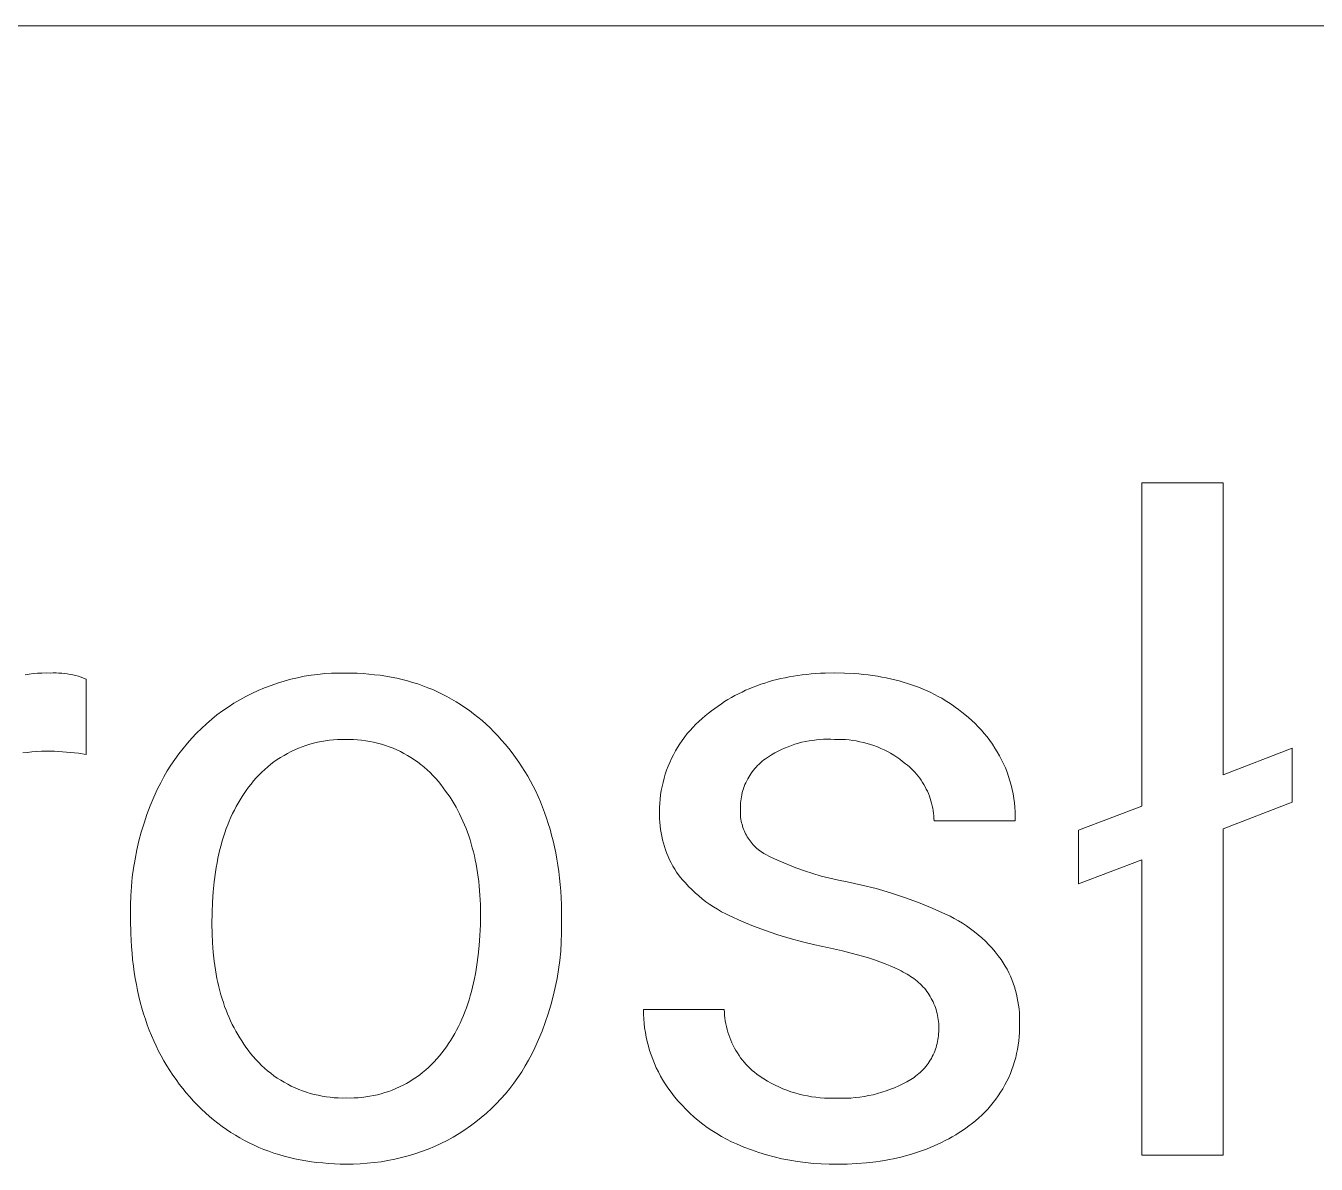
# Model space of a CAD drawing. Header units: millimetres. Extents: x -2163 to 4354, y -841 to 3711.
# Drawn here: x 2715.5 to 2840.5, y -223 to -112.8 of the extents above; entities that cross this region are included whole.
import ezdxf

# ---------------------------------------------------------------- set-up
doc = ezdxf.new("R2010")
doc.units = ezdxf.units.MM
doc.header["$MEASUREMENT"] = 0
doc.layers.add('Domyślny', color=7, linetype='Continuous', true_color=0x000000)

msp = doc.modelspace()

# ---------------------------------------------------------------- linework, layer by layer
at = {"layer": 'Domyślny', "color": 18, "lineweight": 15, "true_color": 0x000000}
for p, q in [((4347.69, -112.81), (1891.21, -112.81)), ((2823.59, -188.37), (2823.59, -157.07)), ((2823.59, -157.07), (2831.47, -157.07)), ((2831.47, -157.07), (2831.47, -185.35)), ((2715.43, -175.66), (2715.83, -175.59)), ((2715.83, -175.59), (2716.24, -175.54)), ((2716.24, -175.54), (2716.65, -175.51)), ((2716.65, -175.51), (2717.06, -175.48)), ((2717.06, -175.48), (2717.48, -175.47)), ((2717.48, -175.47), (2717.89, -175.48)), ((2717.89, -175.48), (2718.16, -175.47)), ((2718.16, -175.47), (2718.43, -175.47)), ((2718.43, -175.47), (2718.71, -175.48)), ((2718.71, -175.48), (2718.98, -175.5)), ((2718.98, -175.5), (2719.25, -175.52)), ((2719.25, -175.52), (2719.52, -175.56)), ((2719.52, -175.56), (2719.79, -175.61)), ((2719.79, -175.61), (2720.06, -175.66)), ((2720.06, -175.66), (2720.32, -175.72)), ((2720.32, -175.72), (2720.59, -175.8)), ((2720.59, -175.8), (2720.85, -175.88)), ((2720.85, -175.88), (2721.1, -175.97)), ((2721.1, -175.97), (2721.36, -176.07)), ((2721.36, -176.07), (2721.36, -183.36)), ((2740.52, -176.26), (2741.17, -176.09)), ((2741.17, -176.09), (2741.82, -175.94)), ((2741.82, -175.94), (2742.47, -175.8)), ((2742.47, -175.8), (2743.13, -175.69)), ((2743.13, -175.69), (2743.79, -175.61)), ((2743.79, -175.61), (2744.46, -175.54)), ((2744.46, -175.54), (2745.12, -175.5)), ((2745.12, -175.5), (2745.79, -175.48)), ((2745.79, -175.48), (2746.46, -175.48)), ((2746.46, -175.48), (2747.04, -175.48)), ((2747.04, -175.48), (2747.61, -175.5)), ((2747.61, -175.5), (2748.18, -175.53)), ((2748.18, -175.53), (2748.74, -175.58)), ((2748.74, -175.58), (2749.29, -175.64)), ((2749.29, -175.64), (2749.83, -175.7)), ((2749.83, -175.7), (2750.37, -175.79)), ((2750.37, -175.79), (2750.9, -175.88)), ((2750.9, -175.88), (2751.43, -175.99)), ((2751.43, -175.99), (2751.95, -176.11)), ((2751.95, -176.11), (2752.46, -176.24)), ((2787.45, -176.33), (2787.84, -176.22)), ((2787.84, -176.22), (2788.23, -176.12)), ((2788.23, -176.12), (2788.63, -176.02)), ((2788.63, -176.02), (2789.04, -175.93)), ((2789.04, -175.93), (2789.45, -175.85)), ((2789.45, -175.85), (2789.86, -175.78)), ((2789.86, -175.78), (2790.28, -175.72)), ((2790.28, -175.72), (2790.71, -175.66)), ((2790.71, -175.66), (2791.14, -175.61)), ((2791.14, -175.61), (2791.58, -175.57)), ((2791.58, -175.57), (2792.02, -175.53)), ((2792.02, -175.53), (2792.46, -175.51)), ((2792.46, -175.51), (2792.91, -175.49)), ((2792.91, -175.49), (2793.83, -175.47)), ((2793.83, -175.47), (2794.79, -175.49)), ((2794.79, -175.49), (2795.73, -175.53)), ((2795.73, -175.53), (2796.19, -175.57)), ((2796.19, -175.57), (2796.65, -175.61)), ((2796.65, -175.61), (2797.1, -175.66)), ((2797.1, -175.66), (2797.54, -175.72)), ((2797.54, -175.72), (2797.98, -175.79)), ((2797.98, -175.79), (2798.41, -175.87)), ((2798.41, -175.87), (2798.84, -175.95)), ((2798.84, -175.95), (2799.26, -176.04)), ((2799.26, -176.04), (2799.67, -176.14)), ((2799.67, -176.14), (2800.08, -176.24)), ((2736.81, -177.75), (2737.41, -177.45)), ((2737.41, -177.45), (2738.02, -177.17)), ((2738.02, -177.17), (2738.63, -176.91)), ((2738.63, -176.91), (2739.26, -176.68)), ((2739.26, -176.68), (2739.89, -176.46)), ((2739.89, -176.46), (2740.52, -176.26)), ((2752.46, -176.24), (2752.96, -176.39)), ((2752.96, -176.39), (2753.46, -176.54)), ((2753.46, -176.54), (2753.95, -176.71)), ((2753.95, -176.71), (2754.43, -176.9)), ((2754.43, -176.9), (2754.91, -177.09)), ((2754.91, -177.09), (2755.38, -177.3)), ((2755.38, -177.3), (2755.84, -177.52)), ((2784.52, -177.49), (2784.87, -177.32)), ((2784.87, -177.32), (2785.22, -177.15)), ((2785.22, -177.15), (2785.58, -177)), ((2785.58, -177), (2785.94, -176.85)), ((2785.94, -176.85), (2786.31, -176.71)), ((2786.31, -176.71), (2786.69, -176.57)), ((2786.69, -176.57), (2787.07, -176.45)), ((2787.07, -176.45), (2787.45, -176.33)), ((2800.08, -176.24), (2800.49, -176.36)), ((2800.49, -176.36), (2800.89, -176.48)), ((2800.89, -176.48), (2801.28, -176.61)), ((2801.28, -176.61), (2801.66, -176.75)), ((2801.66, -176.75), (2802.05, -176.89)), ((2802.05, -176.89), (2802.42, -177.05)), ((2802.42, -177.05), (2802.79, -177.21)), ((2802.79, -177.21), (2803.15, -177.38)), ((2803.15, -177.38), (2803.51, -177.56)), ((2735.1, -178.77), (2735.65, -178.41)), ((2735.65, -178.41), (2736.23, -178.07)), ((2736.23, -178.07), (2736.81, -177.75)), ((2755.84, -177.52), (2756.29, -177.76)), ((2756.29, -177.76), (2756.74, -178.01)), ((2756.74, -178.01), (2757.18, -178.27)), ((2757.18, -178.27), (2757.62, -178.54)), ((2757.62, -178.54), (2758.04, -178.82)), ((2782.24, -178.9), (2782.55, -178.68)), ((2782.55, -178.68), (2782.87, -178.46)), ((2782.87, -178.46), (2783.19, -178.25)), ((2783.19, -178.25), (2783.51, -178.05)), ((2783.51, -178.05), (2783.84, -177.86)), ((2783.84, -177.86), (2784.18, -177.67)), ((2784.18, -177.67), (2784.52, -177.49)), ((2803.51, -177.56), (2803.86, -177.74)), ((2803.86, -177.74), (2804.21, -177.93)), ((2804.21, -177.93), (2804.55, -178.14)), ((2804.55, -178.14), (2804.88, -178.34)), ((2804.88, -178.34), (2805.21, -178.56)), ((2805.21, -178.56), (2805.53, -178.79)), ((2733.01, -180.39), (2733.51, -179.96)), ((2733.51, -179.96), (2734.02, -179.54)), ((2734.02, -179.54), (2734.55, -179.15)), ((2734.55, -179.15), (2735.1, -178.77)), ((2758.04, -178.82), (2758.47, -179.12)), ((2758.47, -179.12), (2758.88, -179.43)), ((2758.88, -179.43), (2759.29, -179.76)), ((2759.29, -179.76), (2759.69, -180.09)), ((2780.69, -180.16), (2781, -179.89)), ((2781, -179.89), (2781.31, -179.63)), ((2781.31, -179.63), (2781.64, -179.38)), ((2781.64, -179.38), (2781.93, -179.14)), ((2781.93, -179.14), (2782.24, -178.9)), ((2805.53, -178.79), (2805.85, -179.02)), ((2805.85, -179.02), (2806.16, -179.26)), ((2806.16, -179.26), (2806.46, -179.51)), ((2806.46, -179.51), (2806.8, -179.78)), ((2806.8, -179.78), (2807.13, -180.07)), ((2732.05, -181.3), (2732.52, -180.84)), ((2732.52, -180.84), (2733.01, -180.39)), ((2759.69, -180.09), (2760.08, -180.44)), ((2760.08, -180.44), (2760.47, -180.8)), ((2760.47, -180.8), (2760.84, -181.18)), ((2760.84, -181.18), (2761.22, -181.57)), ((2779.57, -181.35), (2779.84, -181.04)), ((2779.84, -181.04), (2780.11, -180.74)), ((2780.11, -180.74), (2780.4, -180.44)), ((2780.4, -180.44), (2780.69, -180.16)), ((2807.13, -180.07), (2807.45, -180.37)), ((2807.45, -180.37), (2807.76, -180.68)), ((2807.76, -180.68), (2808.06, -181)), ((2808.06, -181), (2808.34, -181.33)), ((2730.73, -182.78), (2731.15, -182.27)), ((2731.15, -182.27), (2731.59, -181.78)), ((2731.59, -181.78), (2732.05, -181.3)), ((2743.01, -182.37), (2742.64, -182.49)), ((2743.38, -182.27), (2743.01, -182.37)), ((2743.76, -182.18), (2743.38, -182.27)), ((2744.14, -182.1), (2743.76, -182.18)), ((2744.52, -182.04), (2744.14, -182.1)), ((2744.91, -181.99), (2744.52, -182.04)), ((2745.29, -181.95), (2744.91, -181.99)), ((2745.68, -181.93), (2745.29, -181.95)), ((2746.07, -181.92), (2745.68, -181.93)), ((2746.46, -181.92), (2746.07, -181.92)), ((2746.85, -181.92), (2746.46, -181.92)), ((2747.24, -181.93), (2746.85, -181.92)), ((2747.64, -181.95), (2747.24, -181.93)), ((2748.03, -181.99), (2747.64, -181.95)), ((2748.42, -182.04), (2748.03, -181.99)), ((2748.81, -182.1), (2748.42, -182.04)), ((2749.19, -182.18), (2748.81, -182.1)), ((2749.57, -182.27), (2749.19, -182.18)), ((2749.95, -182.37), (2749.57, -182.27)), ((2750.33, -182.49), (2749.95, -182.37)), ((2761.22, -181.57), (2761.58, -181.97)), ((2761.58, -181.97), (2761.94, -182.38)), ((2761.94, -182.38), (2762.28, -182.79)), ((2778.62, -182.68), (2778.84, -182.34)), ((2778.84, -182.34), (2779.07, -182)), ((2779.07, -182), (2779.32, -181.67)), ((2779.32, -181.67), (2779.57, -181.35)), ((2789.99, -182.38), (2789.66, -182.5)), ((2790.33, -182.28), (2789.99, -182.38)), ((2790.67, -182.19), (2790.33, -182.28)), ((2791.02, -182.12), (2790.67, -182.19)), ((2791.37, -182.05), (2791.02, -182.12)), ((2791.71, -182), (2791.37, -182.05)), ((2792.07, -181.95), (2791.71, -182)), ((2792.42, -181.92), (2792.07, -181.95)), ((2792.77, -181.9), (2792.42, -181.92)), ((2793.12, -181.9), (2792.77, -181.9)), ((2793.48, -181.9), (2793.12, -181.9)), ((2793.83, -181.92), (2793.48, -181.9)), ((2794.18, -181.91), (2793.83, -181.92)), ((2794.54, -181.92), (2794.18, -181.91)), ((2794.89, -181.93), (2794.54, -181.92)), ((2795.24, -181.96), (2794.89, -181.93)), ((2795.6, -182.01), (2795.24, -181.96)), ((2795.94, -182.06), (2795.6, -182.01)), ((2796.29, -182.13), (2795.94, -182.06)), ((2796.64, -182.21), (2796.29, -182.13)), ((2796.98, -182.3), (2796.64, -182.21)), ((2797.32, -182.4), (2796.98, -182.3)), ((2797.65, -182.51), (2797.32, -182.4)), ((2808.34, -181.33), (2808.62, -181.67)), ((2808.62, -181.67), (2808.88, -182.01)), ((2808.88, -182.01), (2809.13, -182.37)), ((2809.13, -182.37), (2809.37, -182.74)), ((2715.65, -183.16), (2715.21, -183.21)), ((2716.09, -183.11), (2715.65, -183.16)), ((2716.55, -183.08), (2716.09, -183.11)), ((2717.02, -183.06), (2716.55, -183.08)), ((2717.5, -183.05), (2717.02, -183.06)), ((2718.27, -183.06), (2717.5, -183.05)), ((2719.05, -183.1), (2718.27, -183.06)), ((2719.82, -183.16), (2719.05, -183.1)), ((2720.59, -183.25), (2719.82, -183.16)), ((2721.36, -183.36), (2720.59, -183.25)), ((2729.93, -183.84), (2730.32, -183.3)), ((2730.32, -183.3), (2730.73, -182.78)), ((2740.18, -183.65), (2739.86, -183.86)), ((2740.52, -183.45), (2740.18, -183.65)), ((2740.86, -183.26), (2740.52, -183.45)), ((2741.2, -183.08), (2740.86, -183.26)), ((2741.55, -182.91), (2741.2, -183.08)), ((2741.91, -182.76), (2741.55, -182.91)), ((2742.27, -182.62), (2741.91, -182.76)), ((2742.64, -182.49), (2742.27, -182.62)), ((2750.7, -182.62), (2750.33, -182.49)), ((2751.07, -182.76), (2750.7, -182.62)), ((2751.43, -182.92), (2751.07, -182.76)), ((2751.78, -183.09), (2751.43, -182.92)), ((2752.13, -183.27), (2751.78, -183.09)), ((2752.47, -183.46), (2752.13, -183.27)), ((2752.81, -183.66), (2752.47, -183.46)), ((2753.14, -183.88), (2752.81, -183.66)), ((2762.28, -182.79), (2762.62, -183.22)), ((2762.62, -183.22), (2762.94, -183.65)), ((2762.94, -183.65), (2763.25, -184.1)), ((2778.04, -183.76), (2778.22, -183.39)), ((2778.22, -183.39), (2778.42, -183.03)), ((2778.42, -183.03), (2778.62, -182.68)), ((2787.44, -183.59), (2787.15, -183.78)), ((2787.74, -183.4), (2787.44, -183.59)), ((2788.05, -183.22), (2787.74, -183.4)), ((2788.36, -183.06), (2788.05, -183.22)), ((2788.68, -182.9), (2788.36, -183.06)), ((2789, -182.75), (2788.68, -182.9)), ((2789.33, -182.62), (2789, -182.75)), ((2789.66, -182.5), (2789.33, -182.62)), ((2797.98, -182.64), (2797.65, -182.51)), ((2798.31, -182.78), (2797.98, -182.64)), ((2798.63, -182.92), (2798.31, -182.78)), ((2798.95, -183.08), (2798.63, -182.92)), ((2799.26, -183.25), (2798.95, -183.08)), ((2799.56, -183.43), (2799.26, -183.25)), ((2799.86, -183.63), (2799.56, -183.43)), ((2800.15, -183.83), (2799.86, -183.63)), ((2809.37, -182.74), (2809.6, -183.11)), ((2809.6, -183.11), (2809.82, -183.49)), ((2809.82, -183.49), (2810.02, -183.88)), ((2831.47, -185.35), (2838.17, -182.77)), ((2838.17, -182.77), (2838.17, -187.97)), ((2728.88, -185.52), (2729.21, -184.95)), ((2729.21, -184.95), (2729.56, -184.39)), ((2729.56, -184.39), (2729.93, -183.84)), ((2738.64, -184.82), (2738.36, -185.08)), ((2738.93, -184.56), (2738.64, -184.82)), ((2739.23, -184.32), (2738.93, -184.56)), ((2739.54, -184.08), (2739.23, -184.32)), ((2739.86, -183.86), (2739.54, -184.08)), ((2753.46, -184.11), (2753.14, -183.88)), ((2753.77, -184.34), (2753.46, -184.11)), ((2754.08, -184.59), (2753.77, -184.34)), ((2754.37, -184.85), (2754.08, -184.59)), ((2754.66, -185.12), (2754.37, -184.85)), ((2763.25, -184.1), (2763.55, -184.55)), ((2763.55, -184.55), (2763.84, -185.01)), ((2777.44, -185.28), (2777.57, -184.89)), ((2777.57, -184.89), (2777.71, -184.51)), ((2777.71, -184.51), (2777.87, -184.13)), ((2777.87, -184.13), (2778.04, -183.76)), ((2785.98, -184.9), (2785.86, -185.06)), ((2786.11, -184.74), (2785.98, -184.9)), ((2786.24, -184.59), (2786.11, -184.74)), ((2786.38, -184.44), (2786.24, -184.59)), ((2786.52, -184.3), (2786.38, -184.44)), ((2786.67, -184.16), (2786.52, -184.3)), ((2786.83, -184.03), (2786.67, -184.16)), ((2786.98, -183.9), (2786.83, -184.03)), ((2787.15, -183.78), (2786.98, -183.9)), ((2800.43, -184.04), (2800.15, -183.83)), ((2800.71, -184.26), (2800.43, -184.04)), ((2800.9, -184.41), (2800.71, -184.26)), ((2801.09, -184.57), (2800.9, -184.41)), ((2801.27, -184.74), (2801.09, -184.57)), ((2801.44, -184.91), (2801.27, -184.74)), ((2801.61, -185.09), (2801.44, -184.91)), ((2810.02, -183.88), (2810.2, -184.27)), ((2810.2, -184.27), (2810.38, -184.67)), ((2810.38, -184.67), (2810.54, -185.08)), ((2728.27, -186.7), (2728.57, -186.1)), ((2728.57, -186.1), (2728.88, -185.52)), ((2737.56, -185.93), (2737.32, -186.23)), ((2737.82, -185.64), (2737.56, -185.93)), ((2738.08, -185.36), (2737.82, -185.64)), ((2738.36, -185.08), (2738.08, -185.36)), ((2754.94, -185.4), (2754.66, -185.12)), ((2755.2, -185.69), (2754.94, -185.4)), ((2755.46, -185.99), (2755.2, -185.69)), ((2755.71, -186.29), (2755.46, -185.99)), ((2763.84, -185.01), (2764.12, -185.47)), ((2764.12, -185.47), (2764.39, -185.95)), ((2764.39, -185.95), (2764.64, -186.43)), ((2777.13, -186.47), (2777.22, -186.07)), ((2777.22, -186.07), (2777.32, -185.67)), ((2777.32, -185.67), (2777.44, -185.28)), ((2785.24, -186.11), (2785.16, -186.29)), ((2785.33, -185.92), (2785.24, -186.11)), ((2785.42, -185.74), (2785.33, -185.92)), ((2785.52, -185.57), (2785.42, -185.74)), ((2785.63, -185.39), (2785.52, -185.57)), ((2785.74, -185.23), (2785.63, -185.39)), ((2785.86, -185.06), (2785.74, -185.23)), ((2801.78, -185.28), (2801.61, -185.09)), ((2801.93, -185.47), (2801.78, -185.28)), ((2802.08, -185.66), (2801.93, -185.47)), ((2802.23, -185.86), (2802.08, -185.66)), ((2802.36, -186.07), (2802.23, -185.86)), ((2802.49, -186.28), (2802.36, -186.07)), ((2810.54, -185.08), (2810.68, -185.49)), ((2810.68, -185.49), (2810.82, -185.91)), ((2810.82, -185.91), (2810.93, -186.33)), ((2727.9, -187.51), (2728.27, -186.7)), ((2736.45, -187.44), (2736.25, -187.76)), ((2736.65, -187.13), (2736.45, -187.44)), ((2736.86, -186.84), (2736.65, -187.13)), ((2737.08, -186.54), (2736.86, -186.84)), ((2737.32, -186.23), (2737.08, -186.54)), ((2755.94, -186.61), (2755.71, -186.29)), ((2756.16, -186.91), (2755.94, -186.61)), ((2756.38, -187.21), (2756.16, -186.91)), ((2756.59, -187.51), (2756.38, -187.21)), ((2764.64, -186.43), (2764.89, -186.93)), ((2764.89, -186.93), (2765.12, -187.43)), ((2765.12, -187.43), (2765.34, -187.94)), ((2776.94, -187.68), (2776.99, -187.27)), ((2776.99, -187.27), (2777.05, -186.87)), ((2777.05, -186.87), (2777.13, -186.47)), ((2784.82, -187.46), (2784.78, -187.66)), ((2784.86, -187.26), (2784.82, -187.46)), ((2784.9, -187.06), (2784.86, -187.26)), ((2784.96, -186.86), (2784.9, -187.06)), ((2785.02, -186.67), (2784.96, -186.86)), ((2785.09, -186.48), (2785.02, -186.67)), ((2785.16, -186.29), (2785.09, -186.48)), ((2802.61, -186.49), (2802.49, -186.28)), ((2802.72, -186.71), (2802.61, -186.49)), ((2802.83, -186.93), (2802.72, -186.71)), ((2802.93, -187.16), (2802.83, -186.93)), ((2803.02, -187.39), (2802.93, -187.16)), ((2803.1, -187.62), (2803.02, -187.39)), ((2810.93, -186.33), (2811.04, -186.76)), ((2811.04, -186.76), (2811.12, -187.18)), ((2811.12, -187.18), (2811.2, -187.62)), ((2727.24, -189.17), (2727.56, -188.34)), ((2727.56, -188.34), (2727.9, -187.51)), ((2735.88, -188.41), (2735.7, -188.75)), ((2736.06, -188.08), (2735.88, -188.41)), ((2736.25, -187.76), (2736.06, -188.08)), ((2756.79, -187.83), (2756.59, -187.51)), ((2756.98, -188.14), (2756.79, -187.83)), ((2757.17, -188.47), (2756.98, -188.14)), ((2757.35, -188.8), (2757.17, -188.47)), ((2765.34, -187.94), (2765.55, -188.46)), ((2765.55, -188.46), (2765.75, -188.98)), ((2776.88, -188.9), (2776.89, -188.49)), ((2776.89, -188.49), (2776.91, -188.09)), ((2776.91, -188.09), (2776.94, -187.68)), ((2784.72, -188.66), (2784.71, -188.83)), ((2784.73, -188.06), (2784.72, -188.26)), ((2784.72, -188.26), (2784.72, -188.46)), ((2784.72, -188.46), (2784.72, -188.66)), ((2784.75, -187.86), (2784.73, -188.06)), ((2784.78, -187.66), (2784.75, -187.86)), ((2803.17, -187.85), (2803.1, -187.62)), ((2803.24, -188.09), (2803.17, -187.85)), ((2803.3, -188.33), (2803.24, -188.09)), ((2803.35, -188.57), (2803.3, -188.33)), ((2803.39, -188.81), (2803.35, -188.57)), ((2811.2, -187.62), (2811.26, -188.05)), ((2811.26, -188.05), (2811.3, -188.48)), ((2811.3, -188.48), (2811.33, -188.92)), ((2817.47, -190.69), (2823.59, -188.37)), ((2838.17, -187.97), (2831.47, -190.56)), ((2726.96, -190.02), (2727.24, -189.17)), ((2735.21, -189.81), (2735.06, -190.18)), ((2735.37, -189.45), (2735.21, -189.81)), ((2735.53, -189.09), (2735.37, -189.45)), ((2735.7, -188.75), (2735.53, -189.09)), ((2757.52, -189.13), (2757.35, -188.8)), ((2757.68, -189.47), (2757.52, -189.13)), ((2757.84, -189.82), (2757.68, -189.47)), ((2757.99, -190.17), (2757.84, -189.82)), ((2765.75, -188.98), (2765.94, -189.52)), ((2765.94, -189.52), (2766.11, -190.06)), ((2776.88, -189.25), (2776.88, -188.9)), ((2776.89, -189.59), (2776.88, -189.25)), ((2776.9, -189.93), (2776.89, -189.59)), ((2776.93, -190.28), (2776.9, -189.93)), ((2784.71, -188.83), (2784.71, -188.99)), ((2784.71, -188.99), (2784.72, -189.16)), ((2784.72, -189.16), (2784.73, -189.32)), ((2784.73, -189.32), (2784.74, -189.48)), ((2784.74, -189.48), (2784.77, -189.64)), ((2784.77, -189.64), (2784.8, -189.81)), ((2784.8, -189.81), (2784.83, -189.97)), ((2784.83, -189.97), (2784.87, -190.12)), ((2803.42, -189.06), (2803.39, -188.81)), ((2803.44, -189.3), (2803.42, -189.06)), ((2803.46, -189.55), (2803.44, -189.3)), ((2803.47, -189.79), (2803.46, -189.55)), ((2811.34, -189.79), (2803.47, -189.79)), ((2811.33, -188.92), (2811.34, -189.36)), ((2811.34, -189.36), (2811.34, -189.79)), ((2726.46, -191.74), (2726.69, -190.88)), ((2726.69, -190.88), (2726.96, -190.02)), ((2734.78, -190.94), (2734.65, -191.33)), ((2734.92, -190.55), (2734.78, -190.94)), ((2735.06, -190.18), (2734.92, -190.55)), ((2758.14, -190.53), (2757.99, -190.17)), ((2758.28, -190.89), (2758.14, -190.53)), ((2758.41, -191.26), (2758.28, -190.89)), ((2766.11, -190.06), (2766.28, -190.61)), ((2766.28, -190.61), (2766.43, -191.17)), ((2766.43, -191.17), (2766.58, -191.74)), ((2776.98, -190.62), (2776.93, -190.28)), ((2777.03, -190.96), (2776.98, -190.62)), ((2777.09, -191.29), (2777.03, -190.96)), ((2784.87, -190.12), (2784.91, -190.28)), ((2784.91, -190.28), (2784.96, -190.44)), ((2784.96, -190.44), (2785.02, -190.59)), ((2785.02, -190.59), (2785.08, -190.74)), ((2785.08, -190.74), (2785.15, -190.89)), ((2785.15, -190.89), (2785.22, -191.04)), ((2785.22, -191.04), (2785.29, -191.19)), ((2785.29, -191.19), (2785.38, -191.33)), ((2817.47, -195.9), (2817.47, -190.69)), ((2831.47, -190.56), (2831.47, -222.17)), ((2726.26, -192.61), (2726.46, -191.74)), ((2734.42, -192.14), (2734.31, -192.56)), ((2734.53, -191.73), (2734.42, -192.14)), ((2734.65, -191.33), (2734.53, -191.73)), ((2758.53, -191.63), (2758.41, -191.26)), ((2758.64, -192.01), (2758.53, -191.63)), ((2758.75, -192.4), (2758.64, -192.01)), ((2758.86, -192.79), (2758.75, -192.4)), ((2766.58, -191.74), (2766.71, -192.32)), ((2766.71, -192.32), (2766.83, -192.9)), ((2777.17, -191.63), (2777.09, -191.29)), ((2777.26, -191.96), (2777.17, -191.63)), ((2777.36, -192.29), (2777.26, -191.96)), ((2777.47, -192.61), (2777.36, -192.29)), ((2785.38, -191.33), (2785.46, -191.47)), ((2785.46, -191.47), (2785.55, -191.6)), ((2785.55, -191.6), (2785.65, -191.74)), ((2785.65, -191.74), (2785.75, -191.87)), ((2785.75, -191.87), (2785.85, -191.99)), ((2785.85, -191.99), (2785.96, -192.11)), ((2785.96, -192.11), (2786.08, -192.23)), ((2786.08, -192.23), (2786.19, -192.35)), ((2786.19, -192.35), (2786.31, -192.46)), ((2786.31, -192.46), (2786.44, -192.56)), ((2725.94, -194.37), (2726.08, -193.49)), ((2726.08, -193.49), (2726.26, -192.61)), ((2734.11, -193.42), (2734.03, -193.86)), ((2734.21, -192.98), (2734.11, -193.42)), ((2734.31, -192.56), (2734.21, -192.98)), ((2758.95, -193.18), (2758.86, -192.79)), ((2759.04, -193.58), (2758.95, -193.18)), ((2759.12, -193.99), (2759.04, -193.58)), ((2766.83, -192.9), (2766.94, -193.5)), ((2766.94, -193.5), (2767.03, -194.1)), ((2777.59, -192.94), (2777.47, -192.61)), ((2777.72, -193.25), (2777.59, -192.94)), ((2777.86, -193.57), (2777.72, -193.25)), ((2778.01, -193.87), (2777.86, -193.57)), ((2786.44, -192.56), (2786.57, -192.66)), ((2786.57, -192.66), (2786.7, -192.76)), ((2786.7, -192.76), (2786.84, -192.85)), ((2786.84, -192.85), (2786.97, -192.94)), ((2786.97, -192.94), (2787.74, -193.33)), ((2787.74, -193.33), (2788.52, -193.69)), ((2788.52, -193.69), (2789.3, -194.03)), ((2823.59, -193.57), (2817.47, -195.9)), ((2823.59, -222.17), (2823.59, -193.57)), ((2725.82, -195.26), (2725.94, -194.37)), ((2733.87, -194.76), (2733.75, -195.7)), ((2733.95, -194.31), (2733.87, -194.76)), ((2734.03, -193.86), (2733.95, -194.31)), ((2759.19, -194.4), (2759.12, -193.99)), ((2759.26, -194.82), (2759.19, -194.4)), ((2759.32, -195.24), (2759.26, -194.82)), ((2767.03, -194.1), (2767.12, -194.71)), ((2767.12, -194.71), (2767.19, -195.33)), ((2778.18, -194.18), (2778.01, -193.87)), ((2778.35, -194.47), (2778.18, -194.18)), ((2778.53, -194.76), (2778.35, -194.47)), ((2778.8, -195.12), (2778.53, -194.76)), ((2789.3, -194.03), (2790.1, -194.35)), ((2790.1, -194.35), (2790.91, -194.64)), ((2790.91, -194.64), (2791.73, -194.9)), ((2791.73, -194.9), (2792.55, -195.14)), ((2725.68, -197.04), (2725.73, -196.15)), ((2725.73, -196.15), (2725.82, -195.26)), ((2733.75, -195.7), (2733.65, -196.67)), ((2759.37, -195.67), (2759.32, -195.24)), ((2759.42, -196.11), (2759.37, -195.67)), ((2759.49, -196.99), (2759.42, -196.11)), ((2767.19, -195.33), (2767.26, -195.96)), ((2767.26, -195.96), (2767.31, -196.59)), ((2779.09, -195.47), (2778.8, -195.12)), ((2779.39, -195.81), (2779.09, -195.47)), ((2779.69, -196.14), (2779.39, -195.81)), ((2780.01, -196.45), (2779.69, -196.14)), ((2792.55, -195.14), (2793.39, -195.35)), ((2793.39, -195.35), (2794.22, -195.54)), ((2794.22, -195.54), (2795.07, -195.7)), ((2795.07, -195.7), (2796.47, -196.01)), ((2796.47, -196.01), (2797.86, -196.36)), ((2725.65, -197.93), (2725.68, -197.04)), ((2733.65, -196.67), (2733.58, -197.67)), ((2759.53, -197.9), (2759.49, -196.99)), ((2767.31, -196.59), (2767.35, -197.24)), ((2767.35, -197.24), (2767.38, -197.89)), ((2780.34, -196.76), (2780.01, -196.45)), ((2780.68, -197.06), (2780.34, -196.76)), ((2781.02, -197.34), (2780.68, -197.06)), ((2781.38, -197.62), (2781.02, -197.34)), ((2797.86, -196.36), (2799.24, -196.76)), ((2799.24, -196.76), (2800.6, -197.21)), ((2800.6, -197.21), (2801.95, -197.7)), ((2725.65, -198.83), (2725.65, -197.93)), ((2733.54, -198.7), (2733.52, -199.76)), ((2733.58, -197.67), (2733.54, -198.7)), ((2759.54, -198.83), (2759.53, -197.9)), ((2767.38, -197.89), (2767.4, -199.22)), ((2781.75, -197.88), (2781.38, -197.62)), ((2782.12, -198.13), (2781.75, -197.88)), ((2782.5, -198.36), (2782.12, -198.13)), ((2782.9, -198.59), (2782.5, -198.36)), ((2783.29, -198.8), (2782.9, -198.59)), ((2801.95, -197.7), (2803.28, -198.24)), ((2803.28, -198.24), (2804.59, -198.82)), ((2725.65, -199.37), (2725.65, -198.83)), ((2725.67, -200.69), (2725.65, -199.37)), ((2733.52, -199.76), (2733.54, -200.7)), ((2759.49, -200.88), (2759.53, -199.87)), ((2759.53, -199.87), (2759.54, -198.83)), ((2767.4, -199.22), (2767.4, -199.76)), ((2767.4, -199.76), (2767.4, -200.65)), ((2783.7, -198.99), (2783.29, -198.8)), ((2784.83, -199.51), (2783.7, -198.99)), ((2785.98, -199.98), (2784.83, -199.51)), ((2804.59, -198.82), (2805.02, -199.02)), ((2805.02, -199.02), (2805.43, -199.24)), ((2805.43, -199.24), (2805.84, -199.47)), ((2805.84, -199.47), (2806.24, -199.71)), ((2806.24, -199.71), (2806.63, -199.97)), ((2725.7, -201.34), (2725.67, -200.69)), ((2733.54, -200.7), (2733.58, -201.62)), ((2759.42, -201.86), (2759.49, -200.88)), ((2767.4, -200.65), (2767.37, -201.53)), ((2787.15, -200.42), (2785.98, -199.98)), ((2788.33, -200.82), (2787.15, -200.42)), ((2789.52, -201.19), (2788.33, -200.82)), ((2790.72, -201.52), (2789.52, -201.19)), ((2806.63, -199.97), (2807.01, -200.24)), ((2807.01, -200.24), (2807.39, -200.53)), ((2807.39, -200.53), (2807.75, -200.82)), ((2807.75, -200.82), (2808.1, -201.13)), ((2808.1, -201.13), (2808.44, -201.45)), ((2725.74, -201.98), (2725.7, -201.34)), ((2725.79, -202.61), (2725.74, -201.98)), ((2733.58, -201.62), (2733.65, -202.51)), ((2759.32, -202.81), (2759.42, -201.86)), ((2767.31, -202.42), (2767.22, -203.3)), ((2767.37, -201.53), (2767.31, -202.42)), ((2791.94, -201.8), (2790.72, -201.52)), ((2793.16, -202.05), (2791.94, -201.8)), ((2794.6, -202.38), (2793.16, -202.05)), ((2795.92, -202.72), (2794.6, -202.38)), ((2808.44, -201.45), (2808.77, -201.79)), ((2808.77, -201.79), (2809.09, -202.13)), ((2809.09, -202.13), (2809.4, -202.49)), ((2725.85, -203.23), (2725.79, -202.61)), ((2725.92, -203.85), (2725.85, -203.23)), ((2733.65, -202.51), (2733.74, -203.38)), ((2733.74, -203.38), (2733.8, -203.81)), ((2759.2, -203.73), (2759.32, -202.81)), ((2767.22, -203.3), (2767.11, -204.18)), ((2796.54, -202.89), (2795.92, -202.72)), ((2797.13, -203.07), (2796.54, -202.89)), ((2797.7, -203.25), (2797.13, -203.07)), ((2798.23, -203.44), (2797.7, -203.25)), ((2798.74, -203.63), (2798.23, -203.44)), ((2799.22, -203.82), (2798.74, -203.63)), ((2809.4, -202.49), (2809.69, -202.85)), ((2809.69, -202.85), (2809.98, -203.23)), ((2809.98, -203.23), (2810.17, -203.53)), ((2810.17, -203.53), (2810.36, -203.85)), ((2726.01, -204.46), (2725.92, -203.85)), ((2726.1, -205.05), (2726.01, -204.46)), ((2733.8, -203.81), (2733.87, -204.23)), ((2733.87, -204.23), (2733.94, -204.65)), ((2733.94, -204.65), (2734.02, -205.06)), ((2758.96, -205.06), (2759.05, -204.62)), ((2759.05, -204.62), (2759.13, -204.18)), ((2759.13, -204.18), (2759.2, -203.73)), ((2767.11, -204.18), (2766.96, -205.05)), ((2799.67, -204.02), (2799.22, -203.82)), ((2800.09, -204.22), (2799.67, -204.02)), ((2800.29, -204.33), (2800.09, -204.22)), ((2800.49, -204.43), (2800.29, -204.33)), ((2800.68, -204.53), (2800.49, -204.43)), ((2800.86, -204.64), (2800.68, -204.53)), ((2801.03, -204.74), (2800.86, -204.64)), ((2801.2, -204.85), (2801.03, -204.74)), ((2801.36, -204.96), (2801.2, -204.85)), ((2801.51, -205.07), (2801.36, -204.96)), ((2810.36, -203.85), (2810.54, -204.17)), ((2810.54, -204.17), (2810.7, -204.5)), ((2810.7, -204.5), (2810.86, -204.83)), ((2810.86, -204.83), (2811, -205.17)), ((2726.21, -205.64), (2726.1, -205.05)), ((2726.33, -206.23), (2726.21, -205.64)), ((2734.02, -205.06), (2734.1, -205.46)), ((2734.1, -205.46), (2734.2, -205.86)), ((2734.2, -205.86), (2734.3, -206.25)), ((2758.66, -206.32), (2758.77, -205.91)), ((2758.77, -205.91), (2758.87, -205.48)), ((2758.87, -205.48), (2758.96, -205.06)), ((2766.79, -205.92), (2766.59, -206.78)), ((2766.96, -205.05), (2766.79, -205.92)), ((2801.67, -205.19), (2801.51, -205.07)), ((2801.83, -205.31), (2801.67, -205.19)), ((2801.98, -205.44), (2801.83, -205.31)), ((2802.12, -205.57), (2801.98, -205.44)), ((2802.26, -205.71), (2802.12, -205.57)), ((2802.4, -205.86), (2802.26, -205.71)), ((2802.53, -206), (2802.4, -205.86)), ((2802.66, -206.16), (2802.53, -206)), ((2802.78, -206.31), (2802.66, -206.16)), ((2811, -205.17), (2811.13, -205.51)), ((2811.13, -205.51), (2811.25, -205.86)), ((2811.25, -205.86), (2811.36, -206.21)), ((2811.36, -206.21), (2811.45, -206.56)), ((2726.45, -206.8), (2726.33, -206.23)), ((2726.59, -207.36), (2726.45, -206.8)), ((2726.75, -207.92), (2726.59, -207.36)), ((2734.3, -206.25), (2734.4, -206.64)), ((2734.4, -206.64), (2734.52, -207.02)), ((2734.52, -207.02), (2734.64, -207.39)), ((2734.64, -207.39), (2734.76, -207.76)), ((2758.3, -207.52), (2758.43, -207.12)), ((2758.43, -207.12), (2758.55, -206.73)), ((2758.55, -206.73), (2758.66, -206.32)), ((2766.59, -206.78), (2766.36, -207.64)), ((2802.89, -206.47), (2802.78, -206.31)), ((2803, -206.64), (2802.89, -206.47)), ((2803.11, -206.8), (2803, -206.64)), ((2803.2, -206.98), (2803.11, -206.8)), ((2803.3, -207.15), (2803.2, -206.98)), ((2803.38, -207.33), (2803.3, -207.15)), ((2803.46, -207.51), (2803.38, -207.33)), ((2811.45, -206.56), (2811.53, -206.92)), ((2811.53, -206.92), (2811.6, -207.28)), ((2811.6, -207.28), (2811.66, -207.65)), ((2726.91, -208.47), (2726.75, -207.92)), ((2727.08, -209.01), (2726.91, -208.47)), ((2734.76, -207.76), (2734.9, -208.12)), ((2734.9, -208.12), (2735.04, -208.48)), ((2735.04, -208.48), (2735.19, -208.83)), ((2757.73, -209.01), (2757.88, -208.65)), ((2757.88, -208.65), (2758.03, -208.28)), ((2758.03, -208.28), (2758.17, -207.9)), ((2758.17, -207.9), (2758.3, -207.52)), ((2766.1, -208.49), (2765.81, -209.33)), ((2766.36, -207.64), (2766.1, -208.49)), ((2775.33, -208.51), (2775.32, -208.06)), ((2775.32, -208.06), (2783.15, -208.06)), ((2775.35, -208.96), (2775.33, -208.51)), ((2783.15, -208.06), (2783.16, -208.34)), ((2783.16, -208.34), (2783.18, -208.62)), ((2783.18, -208.62), (2783.21, -208.9)), ((2803.54, -207.69), (2803.46, -207.51)), ((2803.61, -207.88), (2803.54, -207.69)), ((2803.67, -208.07), (2803.61, -207.88)), ((2803.72, -208.26), (2803.67, -208.07)), ((2803.77, -208.45), (2803.72, -208.26)), ((2803.81, -208.64), (2803.77, -208.45)), ((2803.85, -208.84), (2803.81, -208.64)), ((2811.66, -207.65), (2811.7, -208.01)), ((2811.7, -208.01), (2811.74, -208.37)), ((2811.74, -208.37), (2811.76, -208.74)), ((2727.27, -209.54), (2727.08, -209.01)), ((2727.46, -210.07), (2727.27, -209.54)), ((2735.19, -208.83), (2735.34, -209.17)), ((2735.34, -209.17), (2735.5, -209.51)), ((2735.5, -209.51), (2735.67, -209.84)), ((2735.67, -209.84), (2735.85, -210.17)), ((2757.22, -210.06), (2757.4, -209.72)), ((2757.4, -209.72), (2757.57, -209.37)), ((2757.57, -209.37), (2757.73, -209.01)), ((2765.81, -209.33), (2765.5, -210.16)), ((2775.39, -209.41), (2775.35, -208.96)), ((2775.44, -209.85), (2775.39, -209.41)), ((2775.51, -210.29), (2775.44, -209.85)), ((2783.21, -208.9), (2783.25, -209.17)), ((2783.25, -209.17), (2783.3, -209.45)), ((2783.3, -209.45), (2783.36, -209.72)), ((2783.36, -209.72), (2783.42, -209.99)), ((2803.88, -209.03), (2803.85, -208.84)), ((2803.9, -209.23), (2803.88, -209.03)), ((2803.92, -209.42), (2803.9, -209.23)), ((2803.92, -209.62), (2803.92, -209.42)), ((2803.93, -209.82), (2803.92, -209.62)), ((2803.92, -210.02), (2803.93, -209.82)), ((2811.76, -209.11), (2811.75, -209.47)), ((2811.75, -209.47), (2811.76, -209.88)), ((2811.76, -209.88), (2811.75, -210.29)), ((2811.76, -208.74), (2811.76, -209.11)), ((2727.67, -210.58), (2727.46, -210.07)), ((2727.89, -211.09), (2727.67, -210.58)), ((2728.12, -211.59), (2727.89, -211.09)), ((2735.85, -210.17), (2736.03, -210.49)), ((2736.03, -210.49), (2736.22, -210.8)), ((2736.22, -210.8), (2736.41, -211.11)), ((2736.41, -211.11), (2736.61, -211.41)), ((2756.45, -211.35), (2756.66, -211.04)), ((2756.66, -211.04), (2756.85, -210.72)), ((2756.85, -210.72), (2757.04, -210.39)), ((2757.04, -210.39), (2757.22, -210.06)), ((2765.16, -210.97), (2764.79, -211.78)), ((2765.5, -210.16), (2765.16, -210.97)), ((2775.59, -210.73), (2775.51, -210.29)), ((2775.68, -211.17), (2775.59, -210.73)), ((2775.8, -211.6), (2775.68, -211.17)), ((2783.42, -209.99), (2783.5, -210.26)), ((2783.5, -210.26), (2783.58, -210.52)), ((2783.58, -210.52), (2783.68, -210.78)), ((2783.68, -210.78), (2783.78, -211.04)), ((2783.78, -211.04), (2783.89, -211.3)), ((2803.77, -211.36), (2803.81, -211.17)), ((2803.81, -211.17), (2803.85, -210.98)), ((2803.85, -210.98), (2803.88, -210.79)), ((2803.88, -210.79), (2803.9, -210.6)), ((2803.9, -210.6), (2803.91, -210.4)), ((2803.91, -210.4), (2803.92, -210.21)), ((2803.92, -210.21), (2803.92, -210.02)), ((2811.68, -211.11), (2811.63, -211.51)), ((2811.72, -210.7), (2811.68, -211.11)), ((2811.75, -210.29), (2811.72, -210.7)), ((2728.36, -212.08), (2728.12, -211.59)), ((2728.61, -212.56), (2728.36, -212.08)), ((2736.61, -211.41), (2736.82, -211.71)), ((2736.82, -211.71), (2737.04, -212)), ((2737.04, -212), (2737.28, -212.31)), ((2737.28, -212.31), (2737.53, -212.61)), ((2755.56, -212.56), (2755.8, -212.26)), ((2755.8, -212.26), (2756.03, -211.96)), ((2756.03, -211.96), (2756.24, -211.66)), ((2756.24, -211.66), (2756.45, -211.35)), ((2764.51, -212.38), (2764.2, -212.96)), ((2764.79, -211.78), (2764.51, -212.38)), ((2775.92, -212.03), (2775.8, -211.6)), ((2776.06, -212.46), (2775.92, -212.03)), ((2776.22, -212.88), (2776.06, -212.46)), ((2783.89, -211.3), (2784.02, -211.55)), ((2784.02, -211.55), (2784.14, -211.79)), ((2784.14, -211.79), (2784.28, -212.04)), ((2784.28, -212.04), (2784.43, -212.27)), ((2784.43, -212.27), (2784.58, -212.5)), ((2803.3, -212.62), (2803.39, -212.45)), ((2803.39, -212.45), (2803.47, -212.27)), ((2803.47, -212.27), (2803.54, -212.09)), ((2803.54, -212.09), (2803.61, -211.91)), ((2803.61, -211.91), (2803.67, -211.73)), ((2803.67, -211.73), (2803.72, -211.54)), ((2803.72, -211.54), (2803.77, -211.36)), ((2811.47, -212.32), (2811.38, -212.71)), ((2811.56, -211.92), (2811.47, -212.32)), ((2811.63, -211.51), (2811.56, -211.92)), ((2728.88, -213.03), (2728.61, -212.56)), ((2729.15, -213.5), (2728.88, -213.03)), ((2729.44, -213.96), (2729.15, -213.5)), ((2737.53, -212.61), (2737.79, -212.91)), ((2737.79, -212.91), (2738.06, -213.19)), ((2738.06, -213.19), (2738.33, -213.47)), ((2738.33, -213.47), (2738.62, -213.74)), ((2754.24, -213.91), (2754.52, -213.66)), ((2754.52, -213.66), (2754.79, -213.39)), ((2754.79, -213.39), (2755.06, -213.12)), ((2755.06, -213.12), (2755.32, -212.84)), ((2755.32, -212.84), (2755.56, -212.56)), ((2763.87, -213.53), (2763.53, -214.09)), ((2764.2, -212.96), (2763.87, -213.53)), ((2776.39, -213.29), (2776.22, -212.88)), ((2776.57, -213.7), (2776.39, -213.29)), ((2776.77, -214.1), (2776.57, -213.7)), ((2784.58, -212.5), (2784.74, -212.73)), ((2784.74, -212.73), (2784.91, -212.95)), ((2784.91, -212.95), (2785.09, -213.17)), ((2785.09, -213.17), (2785.28, -213.37)), ((2785.28, -213.37), (2785.47, -213.58)), ((2785.47, -213.58), (2785.67, -213.77)), ((2802.54, -213.73), (2802.67, -213.58)), ((2802.67, -213.58), (2802.79, -213.43)), ((2802.79, -213.43), (2802.9, -213.28)), ((2802.9, -213.28), (2803.01, -213.12)), ((2803.01, -213.12), (2803.11, -212.96)), ((2803.11, -212.96), (2803.21, -212.79)), ((2803.21, -212.79), (2803.3, -212.62)), ((2811.15, -213.5), (2811.01, -213.88)), ((2811.27, -213.11), (2811.15, -213.5)), ((2811.38, -212.71), (2811.27, -213.11)), ((2729.74, -214.41), (2729.44, -213.96)), ((2730.05, -214.85), (2729.74, -214.41)), ((2730.37, -215.28), (2730.05, -214.85)), ((2738.62, -213.74), (2738.92, -213.99)), ((2738.92, -213.99), (2739.23, -214.24)), ((2739.23, -214.24), (2739.54, -214.48)), ((2739.54, -214.48), (2739.86, -214.7)), ((2739.86, -214.7), (2740.19, -214.91)), ((2740.19, -214.91), (2740.53, -215.11)), ((2752.7, -215.02), (2753.02, -214.82)), ((2753.02, -214.82), (2753.34, -214.61)), ((2753.34, -214.61), (2753.65, -214.38)), ((2753.65, -214.38), (2753.94, -214.15)), ((2753.94, -214.15), (2754.24, -213.91)), ((2763.16, -214.64), (2762.78, -215.18)), ((2763.53, -214.09), (2763.16, -214.64)), ((2776.98, -214.5), (2776.77, -214.1)), ((2777.2, -214.89), (2776.98, -214.5)), ((2777.44, -215.27), (2777.2, -214.89)), ((2785.67, -213.77), (2785.87, -213.96)), ((2785.87, -213.96), (2786.08, -214.14)), ((2786.08, -214.14), (2786.3, -214.31)), ((2786.3, -214.31), (2786.64, -214.55)), ((2786.64, -214.55), (2786.99, -214.78)), ((2786.99, -214.78), (2787.34, -214.99)), ((2800.83, -215.05), (2801.21, -214.83)), ((2801.21, -214.83), (2801.37, -214.73)), ((2801.37, -214.73), (2801.53, -214.63)), ((2801.53, -214.63), (2801.69, -214.51)), ((2801.69, -214.51), (2801.84, -214.4)), ((2801.84, -214.4), (2801.99, -214.27)), ((2801.99, -214.27), (2802.14, -214.15)), ((2802.14, -214.15), (2802.28, -214.01)), ((2802.28, -214.01), (2802.41, -213.87)), ((2802.41, -213.87), (2802.54, -213.73)), ((2810.7, -214.64), (2810.52, -215.01)), ((2810.86, -214.26), (2810.7, -214.64)), ((2811.01, -213.88), (2810.86, -214.26)), ((2730.7, -215.71), (2730.37, -215.28)), ((2731.04, -216.13), (2730.7, -215.71)), ((2731.4, -216.53), (2731.04, -216.13)), ((2740.53, -215.11), (2740.87, -215.3)), ((2740.87, -215.3), (2741.22, -215.48)), ((2741.22, -215.48), (2741.58, -215.65)), ((2741.58, -215.65), (2741.94, -215.8)), ((2741.94, -215.8), (2742.31, -215.94)), ((2742.31, -215.94), (2742.68, -216.07)), ((2742.68, -216.07), (2743.05, -216.18)), ((2743.05, -216.18), (2743.43, -216.29)), ((2749.55, -216.31), (2749.92, -216.22)), ((2749.92, -216.22), (2750.29, -216.11)), ((2750.29, -216.11), (2750.65, -215.99)), ((2750.65, -215.99), (2751, -215.86)), ((2751, -215.86), (2751.35, -215.71)), ((2751.35, -215.71), (2751.7, -215.56)), ((2751.7, -215.56), (2752.04, -215.39)), ((2752.04, -215.39), (2752.37, -215.21)), ((2752.37, -215.21), (2752.7, -215.02)), ((2761.96, -216.21), (2761.52, -216.71)), ((2762.38, -215.7), (2761.96, -216.21)), ((2762.78, -215.18), (2762.38, -215.7)), ((2777.69, -215.64), (2777.44, -215.27)), ((2778.01, -216.08), (2777.69, -215.64)), ((2778.34, -216.51), (2778.01, -216.08)), ((2787.34, -214.99), (2787.7, -215.19)), ((2787.7, -215.19), (2788.07, -215.38)), ((2788.07, -215.38), (2788.45, -215.56)), ((2788.45, -215.56), (2788.83, -215.73)), ((2788.83, -215.73), (2789.21, -215.88)), ((2789.21, -215.88), (2789.6, -216.02)), ((2789.6, -216.02), (2790, -216.14)), ((2790, -216.14), (2790.4, -216.25)), ((2797.57, -216.31), (2797.99, -216.2)), ((2797.99, -216.2), (2798.41, -216.08)), ((2798.41, -216.08), (2798.83, -215.94)), ((2798.83, -215.94), (2799.24, -215.79)), ((2799.24, -215.79), (2799.65, -215.63)), ((2799.65, -215.63), (2800.05, -215.45)), ((2800.05, -215.45), (2800.44, -215.26)), ((2800.44, -215.26), (2800.83, -215.05)), ((2809.92, -216.08), (2809.69, -216.42)), ((2810.13, -215.73), (2809.92, -216.08)), ((2810.33, -215.37), (2810.13, -215.73)), ((2810.52, -215.01), (2810.33, -215.37)), ((2731.76, -216.93), (2731.4, -216.53)), ((2732.14, -217.32), (2731.76, -216.93)), ((2732.51, -217.7), (2732.14, -217.32)), ((2743.43, -216.29), (2743.81, -216.37)), ((2743.81, -216.37), (2744.2, -216.45)), ((2744.2, -216.45), (2744.59, -216.51)), ((2744.59, -216.51), (2744.98, -216.56)), ((2744.98, -216.56), (2745.37, -216.6)), ((2745.37, -216.6), (2745.76, -216.62)), ((2745.76, -216.62), (2746.15, -216.63)), ((2746.15, -216.63), (2746.54, -216.62)), ((2746.54, -216.62), (2746.92, -216.63)), ((2746.92, -216.63), (2747.3, -216.62)), ((2747.3, -216.62), (2747.68, -216.6)), ((2747.68, -216.6), (2748.06, -216.57)), ((2748.06, -216.57), (2748.44, -216.52)), ((2748.44, -216.52), (2748.81, -216.46)), ((2748.81, -216.46), (2749.18, -216.39)), ((2749.18, -216.39), (2749.55, -216.31)), ((2761.07, -217.19), (2760.6, -217.65)), ((2761.52, -216.71), (2761.07, -217.19)), ((2778.69, -216.92), (2778.34, -216.51)), ((2779.06, -217.33), (2778.69, -216.92)), ((2779.43, -217.72), (2779.06, -217.33)), ((2790.4, -216.25), (2790.8, -216.35)), ((2790.8, -216.35), (2791.2, -216.43)), ((2791.2, -216.43), (2791.61, -216.51)), ((2791.61, -216.51), (2792.02, -216.56)), ((2792.02, -216.56), (2792.44, -216.6)), ((2792.44, -216.6), (2792.85, -216.63)), ((2792.85, -216.63), (2793.26, -216.65)), ((2793.26, -216.65), (2793.68, -216.65)), ((2793.68, -216.65), (2794.09, -216.64)), ((2794.09, -216.64), (2794.53, -216.65)), ((2794.53, -216.65), (2794.97, -216.64)), ((2794.97, -216.64), (2795.4, -216.63)), ((2795.4, -216.63), (2795.84, -216.59)), ((2795.84, -216.59), (2796.28, -216.54)), ((2796.28, -216.54), (2796.71, -216.48)), ((2796.71, -216.48), (2797.14, -216.4)), ((2797.14, -216.4), (2797.57, -216.31)), ((2808.95, -217.39), (2808.68, -217.7)), ((2809.21, -217.07), (2808.95, -217.39)), ((2809.46, -216.75), (2809.21, -217.07)), ((2809.69, -216.42), (2809.46, -216.75)), ((2732.9, -218.06), (2732.51, -217.7)), ((2733.29, -218.41), (2732.9, -218.06)), ((2733.69, -218.74), (2733.29, -218.41)), ((2759.62, -218.53), (2759.1, -218.94)), ((2760.12, -218.1), (2759.62, -218.53)), ((2760.6, -217.65), (2760.12, -218.1)), ((2779.82, -218.1), (2779.43, -217.72)), ((2780.23, -218.47), (2779.82, -218.1)), ((2780.64, -218.82), (2780.23, -218.47)), ((2807.81, -218.56), (2807.5, -218.83)), ((2808.11, -218.28), (2807.81, -218.56)), ((2808.4, -218), (2808.11, -218.28)), ((2808.68, -217.7), (2808.4, -218)), ((2734.1, -219.07), (2733.69, -218.74)), ((2734.52, -219.38), (2734.1, -219.07)), ((2734.94, -219.68), (2734.52, -219.38)), ((2735.36, -219.96), (2734.94, -219.68)), ((2735.8, -220.23), (2735.36, -219.96)), ((2758.03, -219.71), (2757.48, -220.07)), ((2758.58, -219.34), (2758.03, -219.71)), ((2759.1, -218.94), (2758.58, -219.34)), ((2781.07, -219.16), (2780.64, -218.82)), ((2781.51, -219.48), (2781.07, -219.16)), ((2781.96, -219.79), (2781.51, -219.48)), ((2782.42, -220.08), (2781.96, -219.79)), ((2806.22, -219.77), (2805.9, -219.98)), ((2806.54, -219.55), (2806.22, -219.77)), ((2806.85, -219.33), (2806.54, -219.55)), ((2807.18, -219.08), (2806.85, -219.33)), ((2807.5, -218.83), (2807.18, -219.08)), ((2736.24, -220.49), (2735.8, -220.23)), ((2736.69, -220.74), (2736.24, -220.49)), ((2737.14, -220.98), (2736.69, -220.74)), ((2737.61, -221.2), (2737.14, -220.98)), ((2738.08, -221.41), (2737.61, -221.2)), ((2755.7, -221.03), (2755.08, -221.31)), ((2756.3, -220.73), (2755.7, -221.03)), ((2756.9, -220.41), (2756.3, -220.73)), ((2757.48, -220.07), (2756.9, -220.41)), ((2782.89, -220.35), (2782.42, -220.08)), ((2783.37, -220.61), (2782.89, -220.35)), ((2783.85, -220.86), (2783.37, -220.61)), ((2784.35, -221.08), (2783.85, -220.86)), ((2785.06, -221.38), (2784.35, -221.08)), ((2803.84, -221.11), (2803.48, -221.27)), ((2804.2, -220.94), (2803.84, -221.11)), ((2804.55, -220.76), (2804.2, -220.94)), ((2804.89, -220.58), (2804.55, -220.76)), ((2805.23, -220.39), (2804.89, -220.58)), ((2805.57, -220.19), (2805.23, -220.39)), ((2805.9, -219.98), (2805.57, -220.19)), ((2738.55, -221.6), (2738.08, -221.41)), ((2739.04, -221.79), (2738.55, -221.6)), ((2739.53, -221.96), (2739.04, -221.79)), ((2740.02, -222.11), (2739.53, -221.96)), ((2740.53, -222.26), (2740.02, -222.11)), ((2741.04, -222.39), (2740.53, -222.26)), ((2741.56, -222.51), (2741.04, -222.39)), ((2751.89, -222.4), (2751.24, -222.56)), ((2752.55, -222.23), (2751.89, -222.4)), ((2753.19, -222.03), (2752.55, -222.23)), ((2753.83, -221.81), (2753.19, -222.03)), ((2754.46, -221.57), (2753.83, -221.81)), ((2755.08, -221.31), (2754.46, -221.57)), ((2785.78, -221.66), (2785.06, -221.38)), ((2786.51, -221.9), (2785.78, -221.66)), ((2787.24, -222.13), (2786.51, -221.9)), ((2787.99, -222.33), (2787.24, -222.13)), ((2788.74, -222.51), (2787.99, -222.33)), ((2799.97, -222.42), (2799.55, -222.51)), ((2800.38, -222.32), (2799.97, -222.42)), ((2800.79, -222.21), (2800.38, -222.32)), ((2801.19, -222.1), (2800.79, -222.21)), ((2801.58, -221.98), (2801.19, -222.1)), ((2801.97, -221.85), (2801.58, -221.98)), ((2802.36, -221.72), (2801.97, -221.85)), ((2802.74, -221.58), (2802.36, -221.72)), ((2803.11, -221.43), (2802.74, -221.58)), ((2803.48, -221.27), (2803.11, -221.43)), ((2831.47, -222.17), (2823.59, -222.17)), ((2742.08, -222.62), (2741.56, -222.51)), ((2742.62, -222.71), (2742.08, -222.62)), ((2743.16, -222.8), (2742.62, -222.71)), ((2743.7, -222.86), (2743.16, -222.8)), ((2744.26, -222.92), (2743.7, -222.86)), ((2744.82, -222.97), (2744.26, -222.92)), ((2745.39, -223), (2744.82, -222.97)), ((2745.96, -223.02), (2745.39, -223)), ((2746.54, -223.02), (2745.96, -223.02)), ((2747.22, -223.02), (2746.54, -223.02)), ((2747.89, -223), (2747.22, -223.02)), ((2748.57, -222.95), (2747.89, -223)), ((2749.24, -222.89), (2748.57, -222.95)), ((2749.91, -222.8), (2749.24, -222.89)), ((2750.57, -222.69), (2749.91, -222.8)), ((2751.24, -222.56), (2750.57, -222.69)), ((2789.49, -222.66), (2788.74, -222.51)), ((2790.25, -222.79), (2789.49, -222.66)), ((2791.02, -222.89), (2790.25, -222.79)), ((2791.78, -222.96), (2791.02, -222.89)), ((2792.55, -223.01), (2791.78, -222.96)), ((2793.32, -223.04), (2792.55, -223.01)), ((2794.09, -223.04), (2793.32, -223.04)), ((2795.06, -223.02), (2794.09, -223.04)), ((2796, -222.98), (2795.06, -223.02)), ((2796.92, -222.91), (2796, -222.98)), ((2797.82, -222.8), (2796.92, -222.91)), ((2798.26, -222.74), (2797.82, -222.8)), ((2798.69, -222.67), (2798.26, -222.74)), ((2799.12, -222.59), (2798.69, -222.67)), ((2799.55, -222.51), (2799.12, -222.59))]:
    msp.add_line(p, q, dxfattribs=at)

doc.saveas('drawing.dxf')
